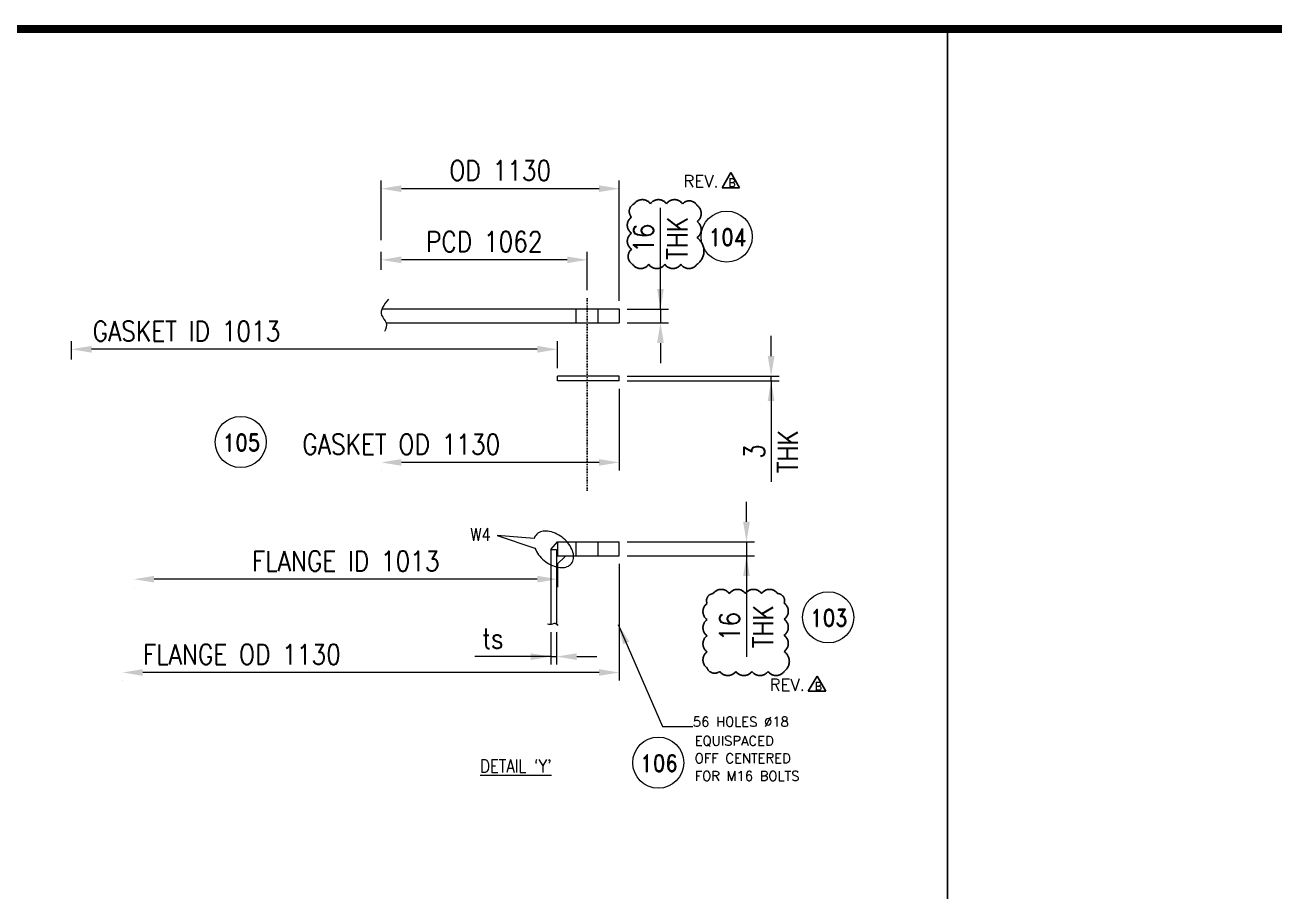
# Model space of a CAD drawing. Header units: inches. Extents: x -100737 to -99065, y -38026 to -37432.
# Drawn here: x -100297.6 to -100142.4, y -37553.8 to -37446.2 of the extents above; entities that cross this region are included whole.
import ezdxf
from ezdxf.enums import TextEntityAlignment as Align

# ---------------------------------------------------------------- set-up
doc = ezdxf.new("R2010")
doc.units = ezdxf.units.IN
doc.header["$LTSCALE"] = 200
doc.header["$MEASUREMENT"] = 0
for name, pattern in [('CENTER', [2, 1.25, -0.25, 0.25, -0.25]), ('DASHED', [0.75, 0.5, -0.25]), ('DASHED2', [0.375, 0.25, -0.125]), ('HIDDEN', [0.375, 0.25, -0.125]), ('PHANTOM2', [1.25, 0.625, -0.125, 0.125, -0.125, 0.125, -0.125])]:
    doc.linetypes.add(name, pattern=pattern)
doc.layers.add('AM_5', color=3, linetype='Continuous', lineweight=15)
doc.layers.add('OBJECT', color=7, linetype='Continuous', lineweight=18)
for name, color, linetype in [('BORDER1', 3, 'Continuous'), ('BORDER2', 7, 'Continuous'), ('CENTER', 1, 'CENTER'), ('DIMENSION', 8, 'Continuous'), ('text', 3, 'Continuous')]:
    doc.layers.add(name, color=color, linetype=linetype)
doc.styles.add("ROMAN'S", font='romans.shx')
doc.styles.add('ROMANC', font='ROMANC', dxfattribs={"height": 5})
doc.styles.add('ROMAND', font='romand.shx', dxfattribs={"width": 0.8})
doc.styles.add('ROMANS', font='romans.shx', dxfattribs={"width": 0.85})
doc.styles.add('ROMANT', font='romant.shx')
doc.styles.add('RS', font='ROMANS.shx', dxfattribs={"width": 0.8})
doc.styles.get("Standard").update_dxf_attribs({"font": 'romans.shx'})
doc.dimstyles.new('VEP-8', dxfattribs={"dimscale": 0, "dimtxt": 2.5, "dimasz": 2.5, "dimexe": 1, "dimexo": 1, "dimgap": 1, "dimtad": 1, "dimdec": 0, "dimlfac": 15, "dimzin": 9, "dimdsep": 46, "dimtxsty": 'ROMANS', "dimcen": 0, "dimclrd": 256, "dimclre": 256, "dimclrt": 3, "dimadec": 0, "dimazin": 2, "dimtfac": 1, "dimtdec": 1, "dimtmove": 0, "dimatfit": 3, "dimfxl": 1, "dimlwd": -1, "dimlwe": -1, "dimarcsym": 1})
doc.dimstyles.new('VEP-8$0', dxfattribs={"dimscale": 0, "dimtxt": 2.5, "dimasz": 2.5, "dimexe": 1, "dimexo": 1, "dimgap": 1, "dimtad": 1, "dimdec": 0, "dimlfac": 15, "dimzin": 9, "dimdsep": 46, "dimtxsty": 'ROMANS', "dimcen": 0, "dimclrd": 256, "dimclre": 256, "dimclrt": 3, "dimadec": 0, "dimazin": 2, "dimtfac": 1, "dimtdec": 1, "dimtmove": 0, "dimatfit": 3, "dimfxl": 1, "dimlwd": -1, "dimlwe": -1, "dimarcsym": 1})

# ---------------------------------------------------------------- blocks, each defined once
blk = doc.blocks.new('*D68')
at = {"layer": 'AM_5', "color": 8, "transparency": 16777216}
for p, q in [((-100253.32, -37472.95), (-100253.32, -37465.54)), ((-100226.26, -37466.54), (-100250.82, -37466.54)), ((-100223.76, -37480.49), (-100223.76, -37465.54))]:
    blk.add_line(p, q, dxfattribs=at)
for points in [[(-100250.82, -37466.12), (-100250.82, -37466.96), (-100253.32, -37466.54)], [(-100226.26, -37466.96), (-100226.26, -37466.12), (-100223.76, -37466.54)]]:
    blk.add_solid(points, dxfattribs=at)
at = {"layer": 'Defpoints', "color": 0, "transparency": 16777216}
for p in [(-100253.32, -37466.54), (-100253.32, -37473.95), (-100223.76, -37481.49)]:
    blk.add_point(p, dxfattribs=at)
at = {"layer": 'AM_5', "color": 3, "linetype": 'DASHED', "ltscale": 10, "transparency": 16777216, "insert": (-100238.54, -37464.29), "char_height": 2.5, "attachment_point": 5, "style": 'ROMANS'}
blk.add_mtext('OD 1130', dxfattribs=at)
blk = doc.blocks.new('*D69')
at = {"layer": 'AM_5', "color": 8, "transparency": 16777216}
for p, q in [((-100253.32, -37476.63), (-100253.32, -37474.38)), ((-100227.72, -37479.15), (-100227.72, -37474.38)), ((-100230.22, -37475.38), (-100250.82, -37475.38))]:
    blk.add_line(p, q, dxfattribs=at)
for points in [[(-100250.82, -37474.96), (-100250.82, -37475.8), (-100253.32, -37475.38)], [(-100230.22, -37475.8), (-100230.22, -37474.96), (-100227.72, -37475.38)]]:
    blk.add_solid(points, dxfattribs=at)
at = {"layer": 'Defpoints', "color": 0, "transparency": 16777216}
for p in [(-100253.32, -37475.38), (-100253.32, -37477.63), (-100227.72, -37480.15)]:
    blk.add_point(p, dxfattribs=at)
at = {"layer": 'AM_5', "color": 3, "linetype": 'DASHED', "ltscale": 10, "transparency": 16777216, "insert": (-100240.52, -37473.13), "char_height": 2.5, "attachment_point": 5, "style": 'ROMANS'}
blk.add_mtext('PCD 1062', dxfattribs=at)
blk = doc.blocks.new('*D70')
at = {"layer": 'AM_5', "color": 8, "transparency": 16777216}
for p, q in [((-100231.43, -37513.15), (-100231.43, -37516.05)), ((-100284.03, -37516.05), (-100284.03, -37516.05)), ((-100233.93, -37515.05), (-100281.53, -37515.05))]:
    blk.add_line(p, q, dxfattribs=at)
for points in [[(-100281.53, -37514.63), (-100281.53, -37515.46), (-100284.03, -37515.05)], [(-100233.93, -37515.46), (-100233.93, -37514.63), (-100231.43, -37515.05)]]:
    blk.add_solid(points, dxfattribs=at)
at = {"layer": 'Defpoints', "color": 0, "transparency": 16777216}
for p in [(-100231.43, -37512.15), (-100284.03, -37515.05), (-100284.03, -37515.05)]:
    blk.add_point(p, dxfattribs=at)
at = {"layer": 'AM_5', "color": 3, "linetype": 'DASHED', "ltscale": 10, "transparency": 16777216, "insert": (-100257.73, -37512.8), "char_height": 2.5, "attachment_point": 5, "style": 'ROMANS'}
blk.add_mtext('FLANGE ID 1013 ', dxfattribs=at)
blk = doc.blocks.new('*D71')
at = {"layer": 'AM_5', "color": 8, "transparency": 16777216}
for p, q in [((-100223.76, -37513.15), (-100223.76, -37527.64)), ((-100226.26, -37526.64), (-100282.95, -37526.64)), ((-100285.45, -37527.64), (-100285.45, -37527.64))]:
    blk.add_line(p, q, dxfattribs=at)
for points in [[(-100282.95, -37526.22), (-100282.95, -37527.05), (-100285.45, -37526.64)], [(-100226.26, -37527.05), (-100226.26, -37526.22), (-100223.76, -37526.64)]]:
    blk.add_solid(points, dxfattribs=at)
at = {"layer": 'Defpoints', "color": 0, "transparency": 16777216}
for p in [(-100223.76, -37512.15), (-100285.45, -37526.64), (-100285.45, -37526.64)]:
    blk.add_point(p, dxfattribs=at)
at = {"layer": 'AM_5', "color": 3, "linetype": 'DASHED', "ltscale": 10, "transparency": 16777216, "insert": (-100270.63, -37524.39), "char_height": 2.5, "attachment_point": 5, "style": 'ROMANS'}
blk.add_mtext('FLANGE OD 1130', dxfattribs=at)
blk = doc.blocks.new('*D72')
at = {"layer": 'AM_5', "color": 8, "transparency": 16777216}
for p, q in [((-100218.63, -37481.49), (-100218.63, -37468.92)), ((-100218.63, -37478.99), (-100218.63, -37476.49)), ((-100222.76, -37481.49), (-100217.63, -37481.49)), ((-100218.63, -37481.49), (-100218.63, -37483.21)), ((-100222.76, -37483.21), (-100217.63, -37483.21)), ((-100218.63, -37485.71), (-100218.63, -37488.21))]:
    blk.add_line(p, q, dxfattribs=at)
for points in [[(-100219.05, -37478.99), (-100218.22, -37478.99), (-100218.63, -37481.49)], [(-100218.22, -37485.71), (-100219.05, -37485.71), (-100218.63, -37483.21)]]:
    blk.add_solid(points, dxfattribs=at)
at = {"layer": 'Defpoints', "color": 0, "transparency": 16777216}
for p in [(-100223.76, -37481.49), (-100223.76, -37483.21), (-100218.63, -37483.21)]:
    blk.add_point(p, dxfattribs=at)
at = {"layer": 'AM_5', "color": 3, "linetype": 'DASHED', "ltscale": 10, "transparency": 16777216, "insert": (-100218.63, -37472.7), "char_height": 2.5, "attachment_point": 5, "rotation": 90, "style": 'ROMANS'}
blk.add_mtext('16\\PTHK', dxfattribs=at)
blk = doc.blocks.new('*D73')
at = {"layer": 'AM_5', "color": 8, "transparency": 16777216}
for p, q in [((-100204.89, -37487.33), (-100204.89, -37484.83)), ((-100222.76, -37489.83), (-100203.89, -37489.83)), ((-100204.89, -37490.41), (-100204.89, -37489.83)), ((-100222.76, -37490.41), (-100203.89, -37490.41)), ((-100204.89, -37490.41), (-100204.89, -37502.97)), ((-100204.89, -37492.91), (-100204.89, -37495.41))]:
    blk.add_line(p, q, dxfattribs=at)
for points in [[(-100205.31, -37487.33), (-100204.47, -37487.33), (-100204.89, -37489.83)], [(-100204.47, -37492.91), (-100205.31, -37492.91), (-100204.89, -37490.41)]]:
    blk.add_solid(points, dxfattribs=at)
at = {"layer": 'Defpoints', "color": 0, "transparency": 16777216}
for p in [(-100223.76, -37489.83), (-100204.89, -37489.83), (-100223.76, -37490.41)]:
    blk.add_point(p, dxfattribs=at)
at = {"layer": 'AM_5', "color": 3, "linetype": 'DASHED', "ltscale": 10, "transparency": 16777216, "insert": (-100204.89, -37499.19), "char_height": 2.5, "attachment_point": 5, "rotation": 90, "style": 'ROMANS'}
blk.add_mtext('3\\PTHK', dxfattribs=at)
blk = doc.blocks.new('*D74')
at = {"layer": 'AM_5', "color": 8, "transparency": 16777216}
for p, q in [((-100207.95, -37507.92), (-100207.95, -37505.42)), ((-100222.76, -37510.42), (-100206.95, -37510.42)), ((-100207.95, -37510.42), (-100207.95, -37512.15)), ((-100222.76, -37512.15), (-100206.95, -37512.15)), ((-100207.95, -37512.15), (-100207.95, -37524.71)), ((-100207.95, -37514.65), (-100207.95, -37517.15))]:
    blk.add_line(p, q, dxfattribs=at)
for points in [[(-100208.37, -37507.92), (-100207.53, -37507.92), (-100207.95, -37510.42)], [(-100207.53, -37514.65), (-100208.37, -37514.65), (-100207.95, -37512.15)]]:
    blk.add_solid(points, dxfattribs=at)
at = {"layer": 'Defpoints', "color": 0, "transparency": 16777216}
for p in [(-100223.76, -37510.42), (-100223.76, -37512.15), (-100207.95, -37512.15)]:
    blk.add_point(p, dxfattribs=at)
at = {"layer": 'AM_5', "color": 3, "linetype": 'DASHED', "ltscale": 10, "transparency": 16777216, "insert": (-100207.95, -37520.93), "char_height": 2.5, "attachment_point": 5, "rotation": 90, "style": 'ROMANS'}
blk.add_mtext('16\\PTHK', dxfattribs=at)
blk = doc.blocks.new('*D75')
at = {"layer": 'AM_5', "color": 8, "transparency": 16777216}
for p, q in [((-100291.8, -37487.74), (-100291.8, -37485.49)), ((-100233.93, -37486.49), (-100289.3, -37486.49)), ((-100231.43, -37488.83), (-100231.43, -37485.49))]:
    blk.add_line(p, q, dxfattribs=at)
for points in [[(-100289.3, -37486.07), (-100289.3, -37486.91), (-100291.8, -37486.49)], [(-100233.93, -37486.91), (-100233.93, -37486.07), (-100231.43, -37486.49)]]:
    blk.add_solid(points, dxfattribs=at)
at = {"layer": 'Defpoints', "color": 0, "transparency": 16777216}
for p in [(-100291.8, -37486.49), (-100291.8, -37488.74), (-100231.43, -37489.83)]:
    blk.add_point(p, dxfattribs=at)
at = {"layer": 'AM_5', "color": 3, "linetype": 'DASHED', "ltscale": 10, "transparency": 16777216, "insert": (-100277.52, -37484.24), "char_height": 2.5, "attachment_point": 5, "style": 'ROMANS'}
blk.add_mtext('GASKET ID 1013', dxfattribs=at)
blk = doc.blocks.new('*D76')
at = {"layer": 'AM_5', "color": 8, "transparency": 16777216}
for p, q in [((-100223.76, -37491.41), (-100223.76, -37501.54)), ((-100226.26, -37500.54), (-100250.82, -37500.54)), ((-100253.32, -37501.54), (-100253.32, -37501.54))]:
    blk.add_line(p, q, dxfattribs=at)
for points in [[(-100250.82, -37500.13), (-100250.82, -37500.96), (-100253.32, -37500.54)], [(-100226.26, -37500.96), (-100226.26, -37500.13), (-100223.76, -37500.54)]]:
    blk.add_solid(points, dxfattribs=at)
at = {"layer": 'Defpoints', "color": 0, "transparency": 16777216}
for p in [(-100223.76, -37490.41), (-100253.32, -37500.54), (-100253.32, -37500.54)]:
    blk.add_point(p, dxfattribs=at)
at = {"layer": 'AM_5', "color": 3, "linetype": 'DASHED', "ltscale": 10, "transparency": 16777216, "insert": (-100250.83, -37498.29), "char_height": 2.5, "attachment_point": 5, "style": 'ROMANS'}
blk.add_mtext('GASKET OD 1130', dxfattribs=at)
blk = doc.blocks.new('*D77')
at = {"layer": 'AM_5', "color": 8, "transparency": 16777216}
for p, q in [((-100232.26, -37521.64), (-100232.26, -37525.66)), ((-100231.54, -37521.63), (-100231.54, -37525.66)), ((-100232.26, -37524.66), (-100241.69, -37524.66)), ((-100234.76, -37524.66), (-100237.26, -37524.66)), ((-100232.26, -37524.66), (-100231.54, -37524.66)), ((-100229.04, -37524.66), (-100226.54, -37524.66))]:
    blk.add_line(p, q, dxfattribs=at)
for points in [[(-100234.76, -37525.08), (-100234.76, -37524.25), (-100232.26, -37524.66)], [(-100229.04, -37524.25), (-100229.04, -37525.08), (-100231.54, -37524.66)]]:
    blk.add_solid(points, dxfattribs=at)
at = {"layer": 'Defpoints', "color": 0, "transparency": 16777216}
for p in [(-100232.26, -37520.64), (-100231.54, -37520.63), (-100231.54, -37524.66)]:
    blk.add_point(p, dxfattribs=at)
at = {"layer": 'AM_5', "color": 3, "linetype": 'DASHED', "ltscale": 10, "transparency": 16777216, "insert": (-100239.47, -37522.41), "char_height": 2.5, "attachment_point": 5, "style": 'ROMANS'}
blk.add_mtext('ts', dxfattribs=at)
blk = doc.blocks.new('*U110')
at = {"layer": 'BORDER1', "color": 154, "true_color": 0x1859a9, "const_width": 1}
blk.add_lwpolyline([(0, 564), (796, 564), (796, 0), (0, 0)], close=True, dxfattribs=at)
at = {"layer": 'BORDER2', "flags": 8}
for tag, height, style, p in [('REV-B', 2.7, 'ROMANS', (662.76, 125.68)), ('REV-A', 2.7, 'ROMANS', (662.76, 118.68)), ('RE-B', 7, 'ROMANT', (745.34, 6.15))]:
    blk.add_attdef(tag, text='', height=height, dxfattribs=dict(at, style=style)).set_placement(p, align=Align.CENTER)
at = {"layer": 'BORDER2', "style": 'ROMANS', "width": 4.59626}
for tag, p, p2 in [('DATE-B', (668.47, 125.68), (681.47, 125.68)), ('DATE-A', (668.47, 118.68), (681.47, 118.68))]:
    blk.add_attdef(tag, text='', height=2.7, dxfattribs=at).set_placement(p, p2, align=Align.FIT)
at = {"layer": 'BORDER2'}
for tag, height, style, p in [('DRN-B', 2.7, 'ROMANS', (689.55, 125.68)), ('CHD-B', 2.7, 'ROMANS', (701.61, 125.68)), ('APD-B', 2.7, 'ROMANS', (713.32, 125.68)), ('DRN-A', 2.7, 'ROMANS', (689.55, 118.68)), ('CHD-A', 2.7, 'ROMANS', (701.61, 118.68)), ('APD-A', 2.7, 'ROMANS', (713.32, 118.68)), ('CONS_CONT_VEND', 3.5, 'ROMANC', (726, 61.94))]:
    blk.add_attdef(tag, text='', height=height, dxfattribs=dict(at, style=style)).set_placement(p, align=Align.CENTER)
at = {"layer": 'BORDER2', "style": 'ROMANS', "width": 0.8}
for tag, p, height in [('1:X', (670.77, 103.49), 3), ('LOC', (709.61, 103.49), 3), ('PROJ_NO', (774.84, 103.49), 3), ('CONS_DRG_NO', (681.74, 53.26), 2.5)]:
    blk.add_attdef(tag, p, '', height=height, dxfattribs=at)
at = {"layer": 'BORDER2', "lineweight": 30, "width": 0.8, "flags": 104}
for tag, p in [('COMMENTS-B', (720.22, 127.5)), ('COMMENTS-A', (720.22, 120.5))]:
    blk.add_attdef(tag, text='', height=2.2, dxfattribs=at).set_placement(p, align=Align.MIDDLE_LEFT)
at = {"layer": 'BORDER2', "style": 'ROMANS', "width": 0.8}
for tag, p in [('PROJECT_TITLE_1', (726, 45.91)), ('PROJECT_TITLE_2', (726, 40.58))]:
    blk.add_attdef(tag, text='', height=3.5, dxfattribs=at).set_placement(p, align=Align.MIDDLE)
at = {"layer": 'BORDER2', "style": 'ROMANT', "width": 0.8}
for tag, p in [('DRG_TITLE_1', (726, 29.73)), ('DRG_TITLE_2', (726, 23.03)), ('DRG_TITLE_3', (726, 16.33))]:
    blk.add_attdef(tag, text='', height=4, dxfattribs=at).set_placement(p, align=Align.CENTER)
at = {"layer": 'BORDER2', "style": 'ROMANT'}
for tag, p in [('AR', (668.95, 6.15)), ('PA', (683.03, 6.15)), ('DC', (697.09, 6.15)), ('TS', (775.94, 6.15))]:
    blk.add_attdef(tag, p, '', height=7, dxfattribs=at)
for tag, p in [('SRNO', (736.79, 6.15)), ('SH', (771.83, 6.2))]:
    blk.add_attdef(tag, text='', height=7, dxfattribs=at).set_placement(p, align=Align.RIGHT)
at = {"layer": 'BORDER2', "style": 'ROMANS', "flags": 2}
blk.add_attdef('TB_VERSION', text='', height=2, dxfattribs=at).set_placement((1, -1), align=Align.TOP_LEFT)
blk = doc.blocks.new('REVISION')
at = {"layer": 'DIMENSION', "color": 1, "linetype": 'DASHED2'}
blk.add_lwpolyline([(-2.5, 13.6), (-11.2, 28.6), (-19.9, 13.6)], close=True, dxfattribs=at)
at = {"layer": 'DIMENSION', "color": 1, "linetype": 'DASHED2', "attachment_point": 1, "style": "ROMAN'S"}
for s, insert, char_height, width in [('REV.', (-58.2, 26), 12, 56.203), ('B', (-13.6, 22.6), 8, 5.597)]:
    blk.add_mtext(s, dxfattribs=dict(at, insert=insert, char_height=char_height, width=width))

msp = doc.modelspace()

# ---------------------------------------------------------------- linework, layer by layer
at = {"layer": 'CENTER', "linetype": 'CENTER', "ltscale": 0.0001}
msp.add_line((-100227.721, -37504.056), (-100227.721, -37480.15, -0.065), dxfattribs=at)
at = {"layer": 'DIMENSION'}
msp.add_line((-100182.974, -37663.624), (-100182.978, -37447.245), dxfattribs=at)
at = {"layer": 'DIMENSION', "color": 6, "linetype": 'DASHED', "ltscale": 10}
for points in [[(-100214.094, -37475.935, -0.5206), (-100216.094, -37475.935, -0.5206), (-100218.094, -37475.935, -0.5206), (-100220.094, -37475.935, -0.5206), (-100222.094, -37475.935, -0.5206), (-100222.233, -37474.074, -0.5206), (-100222.233, -37472.074, -0.5206), (-100222.233, -37470.074, -0.5206), (-100221.887, -37468.419, -0.5206), (-100219.887, -37468.419, -0.5206), (-100217.887, -37468.419, -0.5206), (-100215.887, -37468.419, -0.5206), (-100214.094, -37468.627, -0.5206), (-100214.094, -37470.627, -0.5206), (-100214.094, -37472.627, -0.5206)], [(-100203.272, -37526.504, -0.5206), (-100205.272, -37526.504, -0.5206), (-100207.272, -37526.504, -0.5206), (-100209.272, -37526.504, -0.5206), (-100211.272, -37526.504, -0.5206), (-100212.839, -37526.071, -0.5206), (-100212.839, -37524.071, -0.5206), (-100212.839, -37522.071, -0.5206), (-100212.839, -37520.071, -0.5206), (-100212.839, -37518.071, -0.5206), (-100212.078, -37516.831, -0.5206), (-100210.078, -37516.831, -0.5206), (-100208.078, -37516.831, -0.5206), (-100206.078, -37516.831, -0.5206), (-100204.078, -37516.831, -0.5206), (-100203.272, -37518.024, -0.5206), (-100203.272, -37520.024, -0.5206), (-100203.272, -37522.024, -0.5206), (-100203.272, -37524.024, -0.5206)]]:
    msp.add_lwpolyline(points, format="xyb", close=True, dxfattribs=at)
at = {"layer": 'OBJECT', "lineweight": 15}
for p, q in [((-100253.237, -37481.486), (-100223.761, -37481.486)), ((-100229.089, -37483.214), (-100229.089, -37481.486)), ((-100226.353, -37483.214), (-100226.353, -37481.486)), ((-100223.761, -37481.486), (-100223.761, -37483.214)), ((-100252.712, -37483.214), (-100223.761, -37483.214)), ((-100232.258, -37511.341), (-100231.538, -37511.341)), ((-100231.538, -37511.341), (-100231.538, -37520.627)), ((-100231.429, -37510.417), (-100223.761, -37510.417)), ((-100231.429, -37510.417), (-100231.429, -37512.145)), ((-100229.089, -37512.145), (-100229.089, -37510.417)), ((-100226.353, -37512.145), (-100226.353, -37510.417)), ((-100223.761, -37512.145), (-100223.761, -37510.417)), ((-100231.429, -37512.145), (-100223.761, -37512.145))]:
    msp.add_line(p, q, dxfattribs=at)
at = {"layer": 'OBJECT', "lineweight": 15, "ltscale": 0.8}
for p, q in [((-100231.429, -37490.409), (-100231.429, -37489.829)), ((-100223.761, -37489.829), (-100231.429, -37489.829)), ((-100223.761, -37490.409), (-100223.761, -37489.829)), ((-100223.761, -37490.409), (-100231.429, -37490.409)), ((-100232.258, -37511.341), (-100231.429, -37510.417)), ((-100231.538, -37513.284), (-100230.385, -37512.145))]:
    msp.add_line(p, q, dxfattribs=at)
at = {"layer": 'OBJECT', "color": 252, "linetype": 'PHANTOM2', "lineweight": 15, "ltscale": 5}
for p, q in [((-100234.32, -37510.011), (-100238.926, -37509.611)), ((-100238.926, -37509.611), (-100234.221, -37511.203))]:
    msp.add_line(p, q, dxfattribs=at)
at = {"layer": 'OBJECT', "linetype": 'HIDDEN', "lineweight": 15, "ltscale": 8}
msp.add_line((-100232.258, -37511.341), (-100232.258, -37520.643), dxfattribs=at)
at = {"layer": 'OBJECT', "lineweight": 15}
for centre in [(-100210.408, -37472.493), (-100270.772, -37498.005), (-100197.8, -37519.78, -0.131), (-100218.91, -37537.841, -138.492)]:
    msp.add_circle(centre, 3.177, dxfattribs=at)
at = {"layer": 'OBJECT', "color": 252, "linetype": 'PHANTOM2', "lineweight": 15, "ltscale": 5}
msp.add_ellipse((-100231.898, -37511.341), major_axis=(-2.197, 1.772), ratio=0.6455712, start_param=0.8348918, end_param=6.5526201, dxfattribs=at)
at = {"layer": 'OBJECT', "lineweight": 15, "ltscale": 0.8}
for points in [[(-100252.435, -37480.259, -0.065), (-100253.267, -37482.261, -0.065), (-100252.712, -37483.214), (-100252.897, -37484.293, -0.065)], [(-100232.654, -37520.608, -0.065), (-100232.025, -37520.592, -0.065), (-100231.813, -37520.506, -0.065), (-100231.373, -37520.804, -0.065)]]:
    msp.add_spline(points, degree=3, dxfattribs=at)

# ---------------------------------------------------------------- block references
at = {"layer": 'BORDER1', "lineweight": 9, "xscale": 1.000952843108604, "yscale": 1.000952843108604, "zscale": 1.000952843108604}
msp.add_blockref('*U110', (-100706.947, -38011.246), dxfattribs=at)
at = {"layer": 'DIMENSION', "color": 6, "linetype": 'DASHED2', "xscale": 0.1252646215129461, "yscale": 0.1252646215129461, "zscale": 0.1252646215129461}
for p in [(-100208.487, -37468.127, -2.683), (-100197.78, -37530.673, -2.683)]:
    msp.add_blockref('REVISION', p, dxfattribs=at)

# ---------------------------------------------------------------- texts
at = {"layer": 'OBJECT', "color": 3, "lineweight": 15, "style": 'RS'}
for s, p in [('56 HOLES ∅18', (-100214.614, -37533.359, -0.011)), ('EQUISPACED', (-100214.383, -37535.725, -0.011)), ('OFF CENTERED', (-100214.383, -37537.886, -0.011)), ('FOR M16 BOLTS', (-100214.383, -37540.083, -0.011))]:
    msp.add_text(s, height=1.2, dxfattribs=at).set_placement(p)
at = {"layer": 'text', "color": 6, "lineweight": 15, "style": 'ROMAND', "width": 0.85}
for s, p in [('104', (-100210.305, -37472.56)), ('105', (-100270.669, -37498.071)), ('103', (-100197.697, -37519.847, -0.131)), ('106', (-100218.807, -37537.908, -138.492))]:
    msp.add_text(s, height=2.1251, rotation=359.99989, dxfattribs=at).set_placement(p, align=Align.MIDDLE_CENTER)
at = {"layer": 'text', "color": 2, "lineweight": 15, "style": 'ROMAND', "width": 0.85}
for s, height, p in [('W4', 1.5938, (-100240.988, -37509.504)), ("%%uDETAIL `Y'", 1.59384, (-100236.599, -37538.259, -2.544))]:
    msp.add_text(s, height=height, rotation=359.99989, dxfattribs=at).set_placement(p, align=Align.MIDDLE_CENTER)

# ---------------------------------------------------------------- dimensions: what is measured, and where the dimension line sits
at = {"layer": 'AM_5'}
for base, p1, p2, text, override, picture, middle in [((-100253.32, -37466.54, -0.065), (-100223.761, -37481.486), (-100253.32, -37473.952, -0.065), 'OD 1130', {"dimscale": 1, "dimtxt": 2.5, "dimtxsty": 'ROMANS', "dimclrd": 8, "dimclre": 8, "dimtfill": 0}, '*D68', (-100238.54, -37466.54, -0.065)), ((-100253.32, -37475.38, -0.065), (-100227.721, -37480.15, -0.065), (-100253.32, -37477.63, -0.065), 'PCD 1062', {"dimscale": 1, "dimtxt": 2.5, "dimtxsty": 'ROMANS', "dimclrd": 8, "dimclre": 8, "dimtfill": 0}, '*D69', (-100240.52, -37475.38, -0.065)), ((-100291.803, -37486.491, -0.065), (-100231.429, -37489.829), (-100291.803, -37488.741, -0.065), 'GASKET ID 1013', {"dimscale": 1, "dimtxt": 2.5, "dimtxsty": 'ROMANS', "dimclrd": 8, "dimclre": 8, "dimtfill": 0}, '*D75', (-100277.522, -37486.491, -0.065)), ((-100253.32, -37500.545, 138.426), (-100223.761, -37490.409, 138.492), (-100253.32, -37500.545, 138.426), 'GASKET OD 1130', {"dimscale": 1, "dimtxt": 2.5, "dimtxsty": 'ROMANS', "dimclrd": 8, "dimclre": 8, "dimtfill": 0}, '*D76', (-100250.829, -37500.545, 138.426)), ((-100285.445, -37526.638, -0.065), (-100223.761, -37512.145), (-100285.445, -37526.638, -0.065), 'FLANGE OD 1130', {"dimscale": 1, "dimtxt": 2.5, "dimtxsty": 'ROMANS', "dimclrd": 8, "dimclre": 8, "dimtfill": 0}, '*D71', (-100270.633, -37526.638, -0.065)), ((-100231.538, -37524.663, -0.065), (-100232.258, -37520.643), (-100231.538, -37520.627, -0.065), 'ts', {"dimscale": 1, "dimclrd": 8, "dimclre": 8}, '*D77', (-100239.473, -37524.663, -0.065))]:
    dim = msp.add_linear_dim(base=base, p1=p1, p2=p2, text=text, dimstyle='VEP-8$0', override=override, dxfattribs=at)
    dim.commit()
    dim.dimension.update_dxf_attribs({"geometry": picture, "text_midpoint": middle, "dimtype": 160})
for base, p1, p2, text, override, picture, middle in [((-100218.634, -37483.214, -0.065), (-100223.761, -37481.486), (-100223.761, -37483.214), '16\\XTHK', {"dimscale": 1, "dimtxt": 2.5, "dimtxsty": 'ROMANS', "dimclrd": 8, "dimclre": 8, "dimtfill": 0}, '*D72', (-100218.634, -37472.703, -0.065)), ((-100204.891, -37489.829, -0.065), (-100223.761, -37490.409), (-100223.761, -37489.829), '3\\XTHK', {"dimscale": 1, "dimclrd": 8, "dimclre": 8}, '*D73', (-100204.891, -37499.192, -0.065)), ((-100207.949, -37512.145, -0.065), (-100223.761, -37510.417), (-100223.761, -37512.145), '16\\XTHK', {"dimscale": 1, "dimtxt": 2.5, "dimtxsty": 'ROMANS', "dimclrd": 8, "dimclre": 8, "dimtfill": 0}, '*D74', (-100207.949, -37520.928, -0.065))]:
    dim = msp.add_linear_dim(base=base, p1=p1, p2=p2, angle=90, text=text, dimstyle='VEP-8$0', override=override, dxfattribs=at)
    dim.commit()
    dim.dimension.update_dxf_attribs({"geometry": picture, "text_midpoint": middle, "dimtype": 160})
dim = msp.add_linear_dim(base=(-100284.028, -37515.047, -0.065), p1=(-100231.429, -37512.145), p2=(-100284.028, -37515.047, -0.065), text='FLANGE ID 1013 ', dimstyle='VEP-8$0', override={"dimscale": 1, "dimclrd": 8, "dimclre": 8}, dxfattribs=at)
dim.commit()
dim.dimension.update_dxf_attribs({"geometry": '*D70', "text_midpoint": (-100257.729, -37512.797, -0.065)})

# ---------------------------------------------------------------- leaders
msp.add_leader([(-100223.884, -37520.67, -0.011), (-100218.372, -37533.359, -0.011), (-100214.614, -37533.359, -0.011)], dimstyle='VEP-8', override={"dimscale": 1, "dimclrd": 8, "dimclre": 8}, dxfattribs=at)

doc.saveas('drawing.dxf')
